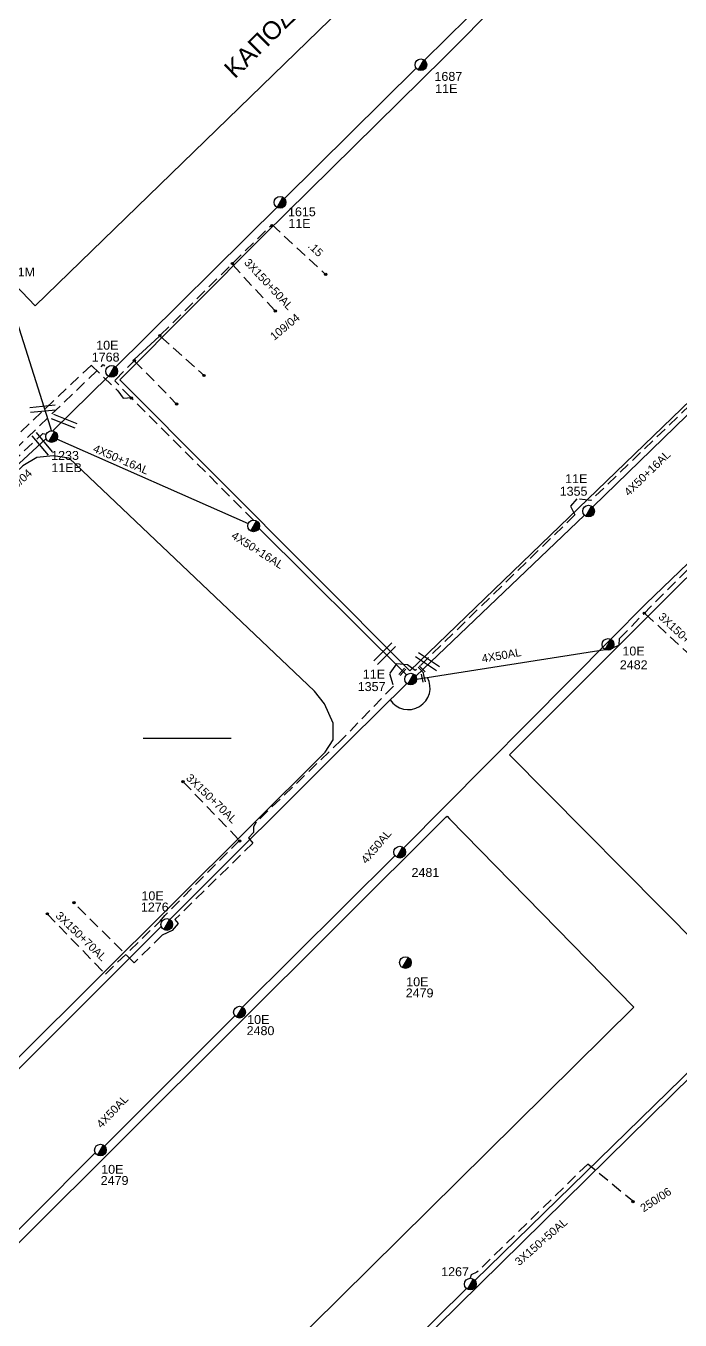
# Model space of a CAD drawing. Header units: millimetres. Extents: x 751 to 1825, y 360 to 872.
# Drawn here: x 1216 to 1289.2, y 550.6 to 695.4 of the extents above; entities that cross this region are included whole.
import ezdxf

# ---------------------------------------------------------------- set-up
doc = ezdxf.new("R2010")
doc.units = ezdxf.units.MM
doc.linetypes.add('DASHED', pattern=[19.05, 12.7, -6.35])
for name, color, linetype in [('Άγνωστα', 7, 'Continuous'), ('Γέφυρες Εναέριου Δικτύου', 7, 'Continuous'), ('Γυμνά εναέρια ΧΤ (3Φ)   4x50AL', 7, 'Continuous'), ('Γυμνά εναέρια ΧΤ και ΦΟΠ (3Φ)   4x50+16AL', 7, 'Continuous'), ('Επιγραφές - Σχήματα', 7, 'Continuous'), ('Καλώδια ΧΤ   3x150+50AL', 7, 'DASHED'), ('Καλώδια ΧΤ   3x150+70AL', 7, 'DASHED'), ('Μηχανική τομή', 7, 'Continuous'), ('Στύλος ΦΜ', 7, 'Continuous'), ('Στύλος ΦΜ @ 1', 7, 'Continuous'), ('Συνδέσεις', 7, 'Continuous'), ('Τομή', 7, 'Continuous'), ('Υπόβαθρο ΔΕΗ', 7, 'Continuous'), ('Υπόγεια καλώδια Δικτύου ΧΤ και Παρ. ΧΤ - 3X150+70 AL', 7, 'DASHED'), ('Υπόγεια καλώδια Παροχών ΧΤ   .15', 7, 'DASHED')]:
    doc.layers.add(name, color=color, linetype=linetype)
doc.styles.get("Standard").update_dxf_attribs({"font": 'ARIAL.TTF'})
doc.linetypes.add('SYN_LINE', pattern='A,0.5,-0.0001,["/\\/\\/\\/",Standard,S=0.1,R=0,X=0,Y=-0.05],-0.25', length=0.7501)

# ---------------------------------------------------------------- blocks, each defined once
blk = doc.blocks.new('ΥΠΑΡΧΩΝ ΤΣΙΜΕΝΤΕΝΙΟΣ ΣΤΥΛΟΣ')
at = {"layer": 'Στύλος ΦΜ'}
blk.add_hatch(color=256, dxfattribs=at).paths.add_polyline_path([(-1.29, -2.28, 0.574793), (2.62, 0, 0.268822), (1.3, 2.27)])
blk.add_line((-1.29, -2.28), (1.3, 2.27), dxfattribs=at)
blk.add_circle((0, 0), 2.62, dxfattribs=at)
at = {"layer": 'Στύλος ΦΜ', "flags": 4}
for tag, p in [('ΑΡΙΘΜΟΣ', (-4.68, 8.05)), ('ΤΥΠΟΣ', (-4.91, 3.03))]:
    blk.add_attdef(tag, p, '', height=4, dxfattribs=at)
blk = doc.blocks.new('ΤΟΜΗ')
at = {"layer": 'Τομή', "ltscale": 40}
for p, q in [((-5.68, 0), (5.68, 0)), ((5.68, -2.33), (-5.68, -2.33))]:
    blk.add_line(p, q, dxfattribs=at)
blk = doc.blocks.new('_ΣΥΝΔΕΣΗ')
at = {"layer": 'Συνδέσεις', "linetype": 'SYN_LINE', "ltscale": 40}
blk.add_hatch(color=256, dxfattribs=at).paths.add_polyline_path([(0.5, -0.01, 1), (-0.5, -0.01, 1)])
at = {"layer": 'Συνδέσεις'}
blk.add_circle((0, -0.01), 0.5, dxfattribs=at)
blk = doc.blocks.new('ΜΗΧΑΝΙΚΗ ΤΟΜΗ')
at = {"layer": 'Μηχανική τομή', "ltscale": 40}
for p, q in [((-1.89, 0.78), (1.89, 0.78)), ((1.89, 0), (-1.89, 0))]:
    blk.add_line(p, q, dxfattribs=at)

msp = doc.modelspace()

# ---------------------------------------------------------------- linework, layer by layer
at = {"layer": 'Άγνωστα', "color": 173, "lineweight": -2, "ltscale": 0.1}
for points in [[(1260.57, 691.56), (1272.7, 703.53)], [(1244.9, 676.08), (1259.65, 690.65)]]:
    msp.add_lwpolyline(points, dxfattribs=at)
at = {"layer": 'Άγνωστα', "color": 2, "linetype": 'DASHED', "lineweight": -2, "ltscale": 0.1}
for points in [[(1239.16, 668.9), (1243.36, 673.04)], [(1231.05, 660.83), (1238.98, 668.72)], [(1231.05, 660.65), (1235.91, 656.27)], [(1227.67, 653.85), (1225.97, 655.64), (1225.98, 655.81), (1228.01, 657.85)], [(1228.1, 657.94), (1232.84, 653.09)], [(1241.45, 640.11), (1227.84, 653.67)]]:
    msp.add_lwpolyline(points, dxfattribs=at)
at = {"layer": 'Άγνωστα', "color": 173, "linetype": 'DASHED', "lineweight": -2, "ltscale": 0.1}
msp.add_lwpolyline([(1298.48, 660.86), (1279.18, 642.3), (1277.61, 642.47), (1276.9, 641.65), (1277.4, 640.69), (1259.54, 623.29), (1258.68, 623.9), (1257.45, 624.01), (1256.65, 622.93), (1257.1, 621.53), (1251.27, 615.51), (1241.73, 606.3), (1241.43, 605.78), (1241.43, 605.15), (1240.86, 604.58), (1241.35, 603.96), (1232.65, 595.43), (1232.99, 594.97), (1232.33, 594.2), (1231.22, 593.68), (1228.09, 590.59), (1221.3, 597.34)], dxfattribs=at)
at = {"layer": 'Άγνωστα', "color": 2, "lineweight": -2, "ltscale": 0.1}
msp.add_lwpolyline([(1228.1, 658.06), (1230.87, 660.66)], dxfattribs=at)
at = {"layer": 'Άγνωστα', "color": 30, "lineweight": -2, "ltscale": 0.1}
msp.add_lwpolyline([(1258.61, 621.81), (1258.61, 621.81), (1252.21, 615.51), (1232.06, 595.44)], dxfattribs=at)
at = {"layer": 'Άγνωστα', "color": 30, "ltscale": 0.1}
msp.add_lwpolyline([(1200.12, 563.68), (1231.11, 594.66)], dxfattribs=at)
at = {"layer": 'Γέφυρες Εναέριου Δικτύου', "lineweight": -2, "ltscale": 0.1}
msp.add_lwpolyline([(1256.73, 620, 0.958776), (1260.9, 622.51, -4.417758)], format="xyb", dxfattribs=at)
at = {"layer": 'Γυμνά εναέρια ΧΤ (3Φ)   4x50AL', "color": 30, "linetype": 'DASHED', "lineweight": -2, "ltscale": 0.1}
msp.add_lwpolyline([(1281.67, 625.86), (1282.36, 626.11), (1282.39, 626.85), (1285.07, 629.6), (1296.37, 640.87), (1298.05, 640.82), (1299.26, 641.79), (1299.43, 643.36), (1299.36, 643.81), (1310.95, 655.13), (1312.76, 654.44), (1314.63, 656.65), (1315.01, 657.46), (1314.61, 659.01)], dxfattribs=at)
at = {"layer": 'Γυμνά εναέρια ΧΤ (3Φ)   4x50AL', "color": 5, "lineweight": -2, "ltscale": 0.1}
msp.add_lwpolyline([(1312.3, 657.52), (1299.47, 644.51), (1298.61, 643.48), (1285.35, 630.74), (1281.44, 626.77), (1258.27, 603.43)], dxfattribs=at)
at = {"layer": 'Γυμνά εναέρια ΧΤ (3Φ)   4x50AL', "color": 30, "lineweight": -2, "ltscale": 0.1}
msp.add_lwpolyline([(1259.68, 622.32), (1280.79, 625.63)], dxfattribs=at)
at = {"layer": 'Γυμνά εναέρια ΧΤ (3Φ)   4x50AL', "color": 5, "ltscale": 0.1}
for points in [[(1240.2, 585.62), (1257.31, 602.63)], [(1224.77, 570.09), (1239.35, 584.66)], [(1209.69, 555.28), (1223.73, 569.34)]]:
    msp.add_lwpolyline(points, dxfattribs=at)
at = {"layer": 'Γυμνά εναέρια ΧΤ και ΦΟΠ (3Φ)   4x50+16AL', "color": 173, "ltscale": 0.1}
for points in [[(1225.88, 657.1), (1244.28, 675.28)], [(1218.99, 650.09), (1225.26, 656.24)]]:
    msp.add_lwpolyline(points, dxfattribs=at)
at = {"layer": 'Γυμνά εναέρια ΧΤ και ΦΟΠ (3Φ)   4x50+16AL', "color": 27, "ltscale": 0.1}
msp.add_lwpolyline([(1218.85, 650.11), (1218.72, 650.52), (1213.86, 665.82)], dxfattribs=at)
at = {"layer": 'Γυμνά εναέρια ΧΤ και ΦΟΠ (3Φ)   4x50+16AL', "color": 1, "lineweight": -2, "ltscale": 0.1}
for points in [[(1279.39, 641.58), (1299.12, 660.73)], [(1259.6, 622.64), (1278.46, 640.66)]]:
    msp.add_lwpolyline(points, dxfattribs=at)
at = {"layer": 'Γυμνά εναέρια ΧΤ και ΦΟΠ (3Φ)   4x50+16AL', "color": 151, "ltscale": 0.1}
msp.add_lwpolyline([(1218.23, 649.23), (1200.58, 632.94)], dxfattribs=at)
at = {"layer": 'Γυμνά εναέρια ΧΤ και ΦΟΠ (3Φ)   4x50+16AL', "color": 2, "lineweight": -2, "ltscale": 0.1}
for points in [[(1219.41, 649.2), (1240.85, 639.72)], [(1242.05, 639.19), (1258.56, 622.78)]]:
    msp.add_lwpolyline(points, dxfattribs=at)
at = {"layer": 'Γυμνά εναέρια ΧΤ και ΦΟΠ (3Φ)   4x50+16AL', "color": 85, "ltscale": 0.1}
for points in [[(1266.21, 555.05), (1292.46, 580.66)], [(1245.2, 534.33), (1265.27, 554.15)]]:
    msp.add_lwpolyline(points, dxfattribs=at)
at = {"layer": 'Επιγραφές - Σχήματα', "ltscale": 0.1}
msp.add_line((1229.08, 615.7), (1238.93, 615.7), dxfattribs=at)
at = {"layer": 'Καλώδια ΧΤ   3x150+50AL', "color": 2, "linetype": 'DASHED', "lineweight": -2, "ltscale": 0.1}
msp.add_lwpolyline([(1239.07, 668.69), (1243.88, 663.5)], dxfattribs=at)
at = {"layer": 'Καλώδια ΧΤ   3x150+50AL', "color": 2, "linetype": 'DASHED', "ltscale": 0.1}
for points in [[(1206.94, 639.41), (1206.86, 639.51), (1205.73, 640.82), (1223.28, 657.43), (1226.25, 654.55), (1226.86, 653.76), (1227.81, 653.83)], [(1192.09, 647.34), (1203.28, 636.12), (1217.87, 649.8), (1218.25, 649.71)]]:
    msp.add_lwpolyline(points, dxfattribs=at)
at = {"layer": 'Καλώδια ΧΤ   3x150+50AL', "color": 30, "linetype": 'DASHED', "lineweight": -2, "ltscale": 0.1}
msp.add_lwpolyline([(1285.27, 629.63), (1291.91, 623.48)], dxfattribs=at)
at = {"layer": 'Καλώδια ΧΤ   3x150+50AL', "color": 85, "linetype": 'DASHED', "ltscale": 0.1}
msp.add_lwpolyline([(1284.03, 563.8), (1278.84, 568.07), (1266.41, 555.96), (1265.81, 555.66), (1265.7, 555.3)], dxfattribs=at)
at = {"layer": 'Καλώδια ΧΤ   3x150+70AL', "color": 173, "linetype": 'DASHED', "ltscale": 0.1}
msp.add_lwpolyline([(1192.53, 647.76), (1203.77, 637.46), (1224.63, 657.5), (1224.77, 657.33)], dxfattribs=at)
at = {"layer": 'Υπόβαθρο ΔΕΗ', "lineweight": -2, "ltscale": 0.1}
for points in [[(1216.99, 664.06), (1309.59, 753.93), (1279.61, 784.14), (1188.31, 694.13), (1216.99, 664.06)], [(1226.49, 655.8), (1258.92, 623.23), (1298.77, 661.64), (1308.69, 708.12), (1312.7, 727.51), (1314.9, 738.47), (1314.72, 740), (1314.53, 740.39), (1314.18, 740.78), (1313.25, 740.84), (1311.74, 740.34), (1307.94, 736.65), (1296.06, 724.82), (1275.44, 704.63), (1262.79, 691.85), (1242.59, 671.99), (1226.49, 655.8)], [(1270.09, 613.86), (1289.12, 632.86), (1309.6, 652.81), (1322.23, 665.4), (1334.83, 677.72), (1344, 686.97), (1355.82, 675.21), (1362.07, 668.87), (1364.92, 666.09), (1359.21, 660.08), (1347.2, 648.29), (1319.43, 620.67), (1301.58, 602.9), (1291.3, 592.45), (1270.09, 613.86)]]:
    msp.add_lwpolyline(points, dxfattribs=at)
msp.add_lwpolyline([(1384.27, 615.51), (1261.85, 491.51), (1224.72, 504.92), (1223.89, 512.45), (1328.63, 615.51), (1372.4, 658.23), (1399.84, 631.21)], close=True, dxfattribs=at)
at = {"layer": 'Υπόβαθρο ΔΕΗ', "ltscale": 0.1}
msp.add_lwpolyline([(1183.31, 615.51), (1180.7, 613), (1180.15, 611.11), (1180.15, 609.74), (1180.5, 608.17), (1208.08, 579.08), (1210.44, 578.01), (1212.38, 578.01), (1213.95, 578.65), (1215.33, 580.18), (1249.47, 614.16), (1250.34, 615.51), (1250.34, 617.39), (1249.38, 619.55), (1248.27, 620.98), (1220.83, 647.05), (1219.02, 647.28), (1217.21, 647.12), (1215.63, 646.17)], close=True, dxfattribs=at)
msp.add_lwpolyline([(1263.38, 606.7), (1284.01, 585.61), (1208.55, 511.08), (1180.12, 518.98), (1179.3, 523.54), (1262.97, 606.87), (1263.09, 606.99), (1263.38, 606.7)], dxfattribs=at)
at = {"layer": 'Υπόγεια καλώδια Δικτύου ΧΤ και Παρ. ΧΤ - 3X150+70 AL', "color": 30, "linetype": 'DASHED', "ltscale": 0.1}
for points in [[(1233.57, 610.83), (1239.86, 604.28), (1231.5, 595.88)], [(1218.36, 596.06), (1224.87, 589.32), (1230.98, 595.24), (1231.5, 595.88), (1231.5, 595.88)]]:
    msp.add_lwpolyline(points, dxfattribs=at)
at = {"layer": 'Υπόγεια καλώδια Παροχών ΧΤ   .15', "color": 2, "linetype": 'DASHED', "lineweight": -2, "ltscale": 0.1}
msp.add_lwpolyline([(1243.49, 673.17), (1249.51, 667.59)], dxfattribs=at)

# ---------------------------------------------------------------- block references
at = {"layer": 'Καλώδια ΧΤ   3x150+50AL', "linetype": 'DASHED', "ltscale": 0.1, "xscale": 0.25, "yscale": 0.25, "zscale": 0.25}
for p in [(1239.07, 668.81), (1243.88, 663.5), (1285.16, 629.7)]:
    msp.add_blockref('_ΣΥΝΔΕΣΗ', p, dxfattribs=at)
at = {"layer": 'Μηχανική τομή', "ltscale": 0.1}
for p, xscale, yscale, zscale, rotation in [((1258.01, 623.19), 0.250000000000007, 0.250000000000007, 0.250000000000007, 229.2226761144158), ((1260.18, 623.33), 0.2500000000000525, 0.2500000000000525, 0.2500000000000525, 314.8241611238307), ((1260.33, 622.43), 0.2499999999999471, 0.2499999999999471, 0.2499999999999471, 283.4650500939269)]:
    msp.add_blockref('ΜΗΧΑΝΙΚΗ ΤΟΜΗ', p, dxfattribs=dict(at, xscale=xscale, yscale=yscale, zscale=zscale, rotation=rotation))
at = {"layer": 'Στύλος ΦΜ @ 1', "ltscale": 0.1}
ref = msp.add_blockref('ΥΠΑΡΧΩΝ ΤΣΙΜΕΝΤΕΝΙΟΣ ΣΤΥΛΟΣ', (1260.17, 691.04), dxfattribs=dict(at, xscale=0.25, yscale=0.25, zscale=0.25))
ref.add_attrib('ΤΥΠΟΣ', '11E', (1261.77, 687.87), dxfattribs={"layer": 'Στύλος ΦΜ', "height": 1, "flags": 4})
ref.add_attrib('ΑΡΙΘΜΟΣ', '1687', (1261.69, 689.24), dxfattribs={"layer": 'Στύλος ΦΜ', "height": 1, "flags": 4})
ref = msp.add_blockref('ΥΠΑΡΧΩΝ ΤΣΙΜΕΝΤΕΝΙΟΣ ΣΤΥΛΟΣ', (1244.41, 675.65), dxfattribs=dict(at, xscale=0.25, yscale=0.25, zscale=0.25))
ref.add_attrib('ΤΥΠΟΣ', '11E', (1245.34, 672.79), dxfattribs={"layer": 'Στύλος ΦΜ', "height": 1, "flags": 4})
ref.add_attrib('ΑΡΙΘΜΟΣ', '1615', (1245.3, 674.1), dxfattribs={"layer": 'Στύλος ΦΜ', "height": 1, "flags": 4})
ref = msp.add_blockref('ΥΠΑΡΧΩΝ ΤΣΙΜΕΝΤΕΝΙΟΣ ΣΤΥΛΟΣ', (1213.51, 666.37), dxfattribs=dict(at, xscale=0.25, yscale=0.25, zscale=0.25))
ref.add_attrib('ΤΥΠΟΣ', '11M', (1214.27, 667.36), dxfattribs={"layer": 'Στύλος ΦΜ', "height": 1, "flags": 4})
ref = msp.add_blockref('ΥΠΑΡΧΩΝ ΤΣΙΜΕΝΤΕΝΙΟΣ ΣΤΥΛΟΣ', (1225.57, 656.75), dxfattribs=dict(at, xscale=0.25, yscale=0.25, zscale=0.25))
ref.add_attrib('ΤΥΠΟΣ', '10E', (1223.84, 659.17), dxfattribs={"layer": 'Στύλος ΦΜ', "height": 1, "flags": 4})
ref.add_attrib('ΑΡΙΘΜΟΣ', '1768', (1223.34, 657.84), dxfattribs={"layer": 'Στύλος ΦΜ', "height": 1, "flags": 4})
ref = msp.add_blockref('ΥΠΑΡΧΩΝ ΤΣΙΜΕΝΤΕΝΙΟΣ ΣΤΥΛΟΣ', (1218.85, 649.45), dxfattribs=dict(at, xscale=0.25, yscale=0.25, zscale=0.25))
ref.add_attrib('ΤΥΠΟΣ', '1233', (1218.8, 646.84), dxfattribs={"layer": 'Στύλος ΦΜ', "height": 1, "flags": 4})
ref.add_attrib('ΑΡΙΘΜΟΣ', '11EB', (1218.82, 645.47), dxfattribs={"layer": 'Στύλος ΦΜ', "height": 1, "flags": 4})
ref = msp.add_blockref('ΥΠΑΡΧΩΝ ΤΣΙΜΕΝΤΕΝΙΟΣ ΣΤΥΛΟΣ', (1278.93, 641.11), dxfattribs=dict(at, xscale=0.25, yscale=0.25, zscale=0.25))
ref.add_attrib('ΤΥΠΟΣ', '11E', (1276.31, 644.24), dxfattribs={"layer": 'Στύλος ΦΜ', "height": 1, "flags": 4})
ref.add_attrib('ΑΡΙΘΜΟΣ', '1355', (1275.7, 642.83), dxfattribs={"layer": 'Στύλος ΦΜ', "height": 1, "flags": 4})
at = {"layer": 'Στύλος ΦΜ @ 1', "ltscale": 0.1, "xscale": 0.25, "yscale": 0.25, "zscale": 0.25}
msp.add_blockref('ΥΠΑΡΧΩΝ ΤΣΙΜΕΝΤΕΝΙΟΣ ΣΤΥΛΟΣ', (1241.45, 639.46), dxfattribs=at)
at = {"layer": 'Στύλος ΦΜ @ 1', "ltscale": 0.1}
ref = msp.add_blockref('ΥΠΑΡΧΩΝ ΤΣΙΜΕΝΤΕΝΙΟΣ ΣΤΥΛΟΣ', (1281.11, 626.2), dxfattribs=dict(at, xscale=0.25, yscale=0.25, zscale=0.25))
ref.add_attrib('ΤΥΠΟΣ', '10E', (1282.72, 624.96), dxfattribs={"layer": 'Στύλος ΦΜ', "height": 1, "flags": 4})
ref.add_attrib('ΑΡΙΘΜΟΣ', '2482', (1282.43, 623.42), dxfattribs={"layer": 'Στύλος ΦΜ', "height": 1, "flags": 4})
ref = msp.add_blockref('ΥΠΑΡΧΩΝ ΤΣΙΜΕΝΤΕΝΙΟΣ ΣΤΥΛΟΣ', (1259.03, 622.32), dxfattribs=dict(at, xscale=0.25, yscale=0.25, zscale=0.25))
ref.add_attrib('ΤΥΠΟΣ', '11E', (1253.67, 622.38), dxfattribs={"layer": 'Στύλος ΦΜ', "height": 1, "flags": 4})
ref.add_attrib('ΑΡΙΘΜΟΣ', '1357', (1253.1, 620.98), dxfattribs={"layer": 'Στύλος ΦΜ', "height": 1, "flags": 4})
ref = msp.add_blockref('ΥΠΑΡΧΩΝ ΤΣΙΜΕΝΤΕΝΙΟΣ ΣΤΥΛΟΣ', (1257.8, 602.96), dxfattribs=dict(at, xscale=0.25, yscale=0.25, zscale=0.25))
ref.add_attrib('ΑΡΙΘΜΟΣ', '2481', (1259.12, 600.19), dxfattribs={"layer": 'Στύλος ΦΜ', "height": 1, "flags": 4})
ref = msp.add_blockref('ΥΠΑΡΧΩΝ ΤΣΙΜΕΝΤΕΝΙΟΣ ΣΤΥΛΟΣ', (1231.73, 594.87), dxfattribs=dict(at, xscale=0.25, yscale=0.25, zscale=0.25))
ref.add_attrib('ΤΥΠΟΣ', '1276', (1228.84, 596.32), dxfattribs={"layer": 'Στύλος ΦΜ', "height": 1, "flags": 4})
ref.add_attrib('ΑΡΙΘΜΟΣ', '10E', (1228.9, 597.58), dxfattribs={"layer": 'Στύλος ΦΜ', "height": 1, "flags": 4})
ref = msp.add_blockref('ΥΠΑΡΧΩΝ ΤΣΙΜΕΝΤΕΝΙΟΣ ΣΤΥΛΟΣ', (1258.44, 590.61), dxfattribs=dict(at, xscale=0.25, yscale=0.25, zscale=0.25))
ref.add_attrib('ΤΥΠΟΣ', '2479', (1258.47, 586.71), dxfattribs={"layer": 'Στύλος ΦΜ', "height": 1, "flags": 4})
ref.add_attrib('ΑΡΙΘΜΟΣ', '10E', (1258.53, 587.96), dxfattribs={"layer": 'Στύλος ΦΜ', "height": 1, "flags": 4})
ref = msp.add_blockref('ΥΠΑΡΧΩΝ ΤΣΙΜΕΝΤΕΝΙΟΣ ΣΤΥΛΟΣ', (1239.87, 585.06), dxfattribs=dict(at, xscale=0.25, yscale=0.25, zscale=0.25))
ref.add_attrib('ΤΥΠΟΣ', '2480', (1240.67, 582.49), dxfattribs={"layer": 'Στύλος ΦΜ', "height": 1, "flags": 4})
ref.add_attrib('ΑΡΙΘΜΟΣ', '10E', (1240.73, 583.74), dxfattribs={"layer": 'Στύλος ΦΜ', "height": 1, "flags": 4})
ref = msp.add_blockref('ΥΠΑΡΧΩΝ ΤΣΙΜΕΝΤΕΝΙΟΣ ΣΤΥΛΟΣ', (1224.31, 569.63), dxfattribs=dict(at, xscale=0.25, yscale=0.25, zscale=0.25))
ref.add_attrib('ΤΥΠΟΣ', '2479', (1224.34, 565.73), dxfattribs={"layer": 'Στύλος ΦΜ', "height": 1, "flags": 4})
ref.add_attrib('ΑΡΙΘΜΟΣ', '10E', (1224.4, 566.98), dxfattribs={"layer": 'Στύλος ΦΜ', "height": 1, "flags": 4})
ref = msp.add_blockref('ΥΠΑΡΧΩΝ ΤΣΙΜΕΝΤΕΝΙΟΣ ΣΤΥΛΟΣ', (1265.7, 554.64), dxfattribs=dict(at, xscale=0.25, yscale=0.25, zscale=0.25))
ref.add_attrib('ΤΥΠΟΣ', '1267', (1262.44, 555.53), dxfattribs={"layer": 'Στύλος ΦΜ', "height": 1, "flags": 4})
at = {"layer": 'Συνδέσεις', "ltscale": 0.1, "xscale": 0.25, "yscale": 0.25, "zscale": 0.25}
for p in [(1230.96, 660.75), (1228.1, 657.94), (1235.91, 656.28), (1227.76, 653.76), (1232.83, 653.09), (1233.56, 610.85), (1239.89, 604.22), (1221.35, 597.3), (1218.37, 596.06), (1283.89, 563.87)]:
    msp.add_blockref('_ΣΥΝΔΕΣΗ', p, dxfattribs=at)
at = {"layer": 'Τομή', "ltscale": 0.1}
for p, xscale, yscale, zscale, rotation in [((1217.89, 652.27), 0.2500000000000126, 0.2500000000000126, 0.2500000000000126, 185.3175146733863), ((1220.15, 650.9), 0.2499999999999725, 0.2499999999999725, 0.2499999999999725, 158.1701594472347), ((1217.57, 648.46), 0.2500000000000289, 0.2500000000000289, 0.2500000000000289, 129.9087741025004), ((1255.91, 625.37), 0.2499999999999462, 0.2499999999999462, 0.2499999999999462, 44.86771090147151), ((1260.75, 624.02), 0.2500000000000906, 0.2500000000000906, 0.2500000000000906, 146.3492480407325)]:
    msp.add_blockref('ΤΟΜΗ', p, dxfattribs=dict(at, xscale=xscale, yscale=yscale, zscale=zscale, rotation=rotation))
at = {"layer": 'Υπόγεια καλώδια Παροχών ΧΤ   .15', "linetype": 'DASHED', "ltscale": 0.1, "xscale": 0.25, "yscale": 0.25, "zscale": 0.25}
for p in [(1243.49, 673.05), (1249.52, 667.59)]:
    msp.add_blockref('_ΣΥΝΔΕΣΗ', p, dxfattribs=at)

# ---------------------------------------------------------------- texts
at = {"layer": 'Γυμνά εναέρια ΧΤ (3Φ)   4x50AL', "color": 7, "ltscale": 0.1, "char_height": 0.9, "width": 84.1859, "attachment_point": 1}
for insert, rotation in [((1266.9, 625.04), 9.7447), ((1253.38, 602.16), 50.0821), ((1223.77, 572.64), 46.4647)]:
    msp.add_mtext('4X50AL', dxfattribs=dict(at, insert=insert, rotation=rotation))
at = {"layer": 'Γυμνά εναέρια ΧΤ και ΦΟΠ (3Φ)   4x50+16AL', "color": 7, "ltscale": 0.1, "char_height": 0.9, "width": 84.1859, "attachment_point": 1}
for insert, rotation in [((1223.75, 648.61), 336.8189), ((1282.8, 643.38), 44.055), ((1239.35, 638.9), 327.5727)]:
    msp.add_mtext('4X50+16AL', dxfattribs=dict(at, insert=insert, rotation=rotation))
at = {"layer": 'Επιγραφές - Σχήματα', "ltscale": 0.1, "attachment_point": 5}
for s, insert, char_height, rotation in [('ΚΑΠΟΔΙΣΤΡΙΟΥ', (1246.01, 697.36), 2, 44.6402), ('109/04', (1244.95, 661.72), 0.9, 39.6926)]:
    msp.add_mtext(s, dxfattribs=dict(at, insert=insert, char_height=char_height, rotation=rotation))
at = {"layer": 'Επιγραφές - Σχήματα', "ltscale": 0.1, "insert": (1213.32, 643.28), "char_height": 0.9, "width": 2.4307, "attachment_point": 1, "rotation": 43.0286}
msp.add_mtext('109/04', dxfattribs=at)
at = {"layer": 'Επιγραφές - Σχήματα', "color": 7, "ltscale": 0.1, "insert": (1284.59, 563.4), "char_height": 0.9, "width": 84.1859, "attachment_point": 1, "rotation": 33.3885}
msp.add_mtext('250/06', dxfattribs=at)
at = {"layer": 'Καλώδια ΧΤ   3x150+50AL', "color": 7, "linetype": 'DASHED', "ltscale": 0.1, "char_height": 0.9, "width": 84.1859, "attachment_point": 1}
for insert, rotation in [((1240.98, 669.47), 313.114), ((1287.28, 629.85), 316.813), ((1270.57, 557.32), 41.0511)]:
    msp.add_mtext('3X150+50AL', dxfattribs=dict(at, insert=insert, rotation=rotation))
at = {"layer": 'Υπόγεια καλώδια Δικτύου ΧΤ και Παρ. ΧΤ - 3X150+70 AL', "color": 7, "linetype": 'DASHED', "ltscale": 0.1, "char_height": 0.9, "width": 84.1859, "attachment_point": 1, "rotation": 316.0794}
for insert in [(1234.44, 611.82), (1219.84, 596.41)]:
    msp.add_mtext('3X150+70AL', dxfattribs=dict(at, insert=insert))
at = {"layer": 'Υπόγεια καλώδια Παροχών ΧΤ   .15', "color": 7, "linetype": 'DASHED', "ltscale": 0.1, "insert": (1248.08, 671.34), "char_height": 0.9, "width": 84.1859, "attachment_point": 1, "rotation": 315.9823}
msp.add_mtext('.15', dxfattribs=at)

doc.saveas('drawing.dxf')
